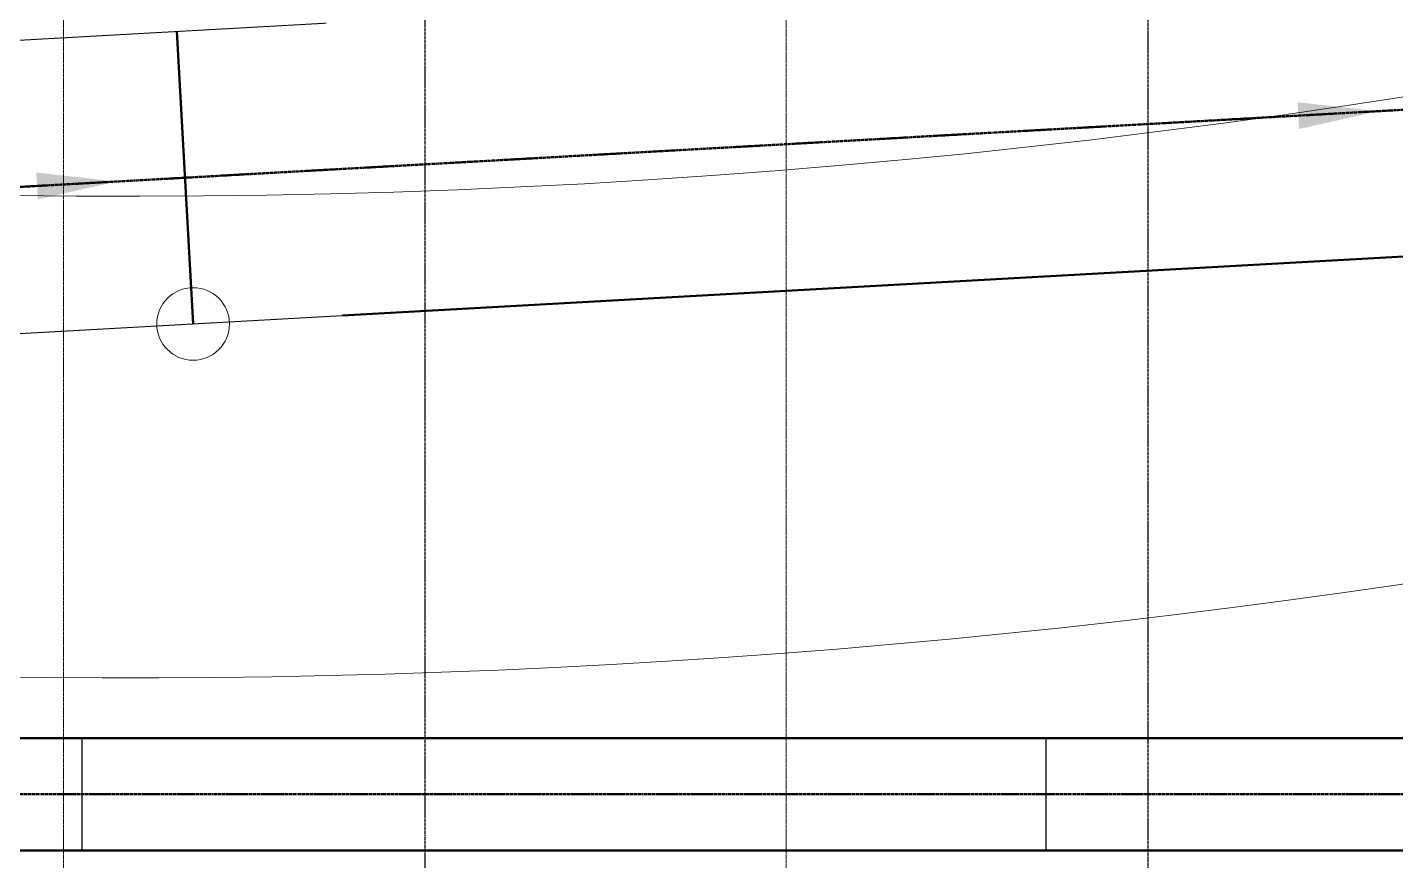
# Model space of a CAD drawing. Header units: inches. Extents: x 86328 to 235202, y 68629 to 184293.
# Drawn here: x 150276 to 158795, y 136938 to 142128 of the extents above; entities that cross this region are included whole.
import ezdxf

# ---------------------------------------------------------------- set-up
doc = ezdxf.new("R2010")
doc.units = ezdxf.units.IN
doc.header["$MEASUREMENT"] = 0
for name, pattern in [('CENTER', [2, 1.25, -0.25, 0.25, -0.25]), ('HIDDEN', [0.375, 0.25, -0.125]), ('PHANTOM2', [1.25, 0.625, -0.125, 0.125, -0.125, 0.125, -0.125])]:
    doc.linetypes.add(name, pattern=pattern)
for name, color, linetype, lineweight in [('.5', 8, 'Continuous', 0), ('DIM', 251, 'Continuous', 0), ('hid', 8, 'HIDDEN', 0)]:
    doc.layers.add(name, color=color, linetype=linetype, lineweight=lineweight)
doc.layers.add('2', color=2, linetype='HIDDEN')
doc.styles.get("Standard").update_dxf_attribs({"font": 'arial.ttf'})
doc.linetypes.add('FENCE_LINE', pattern='A,0.5,-0.1,["X",Standard,S=0.1,R=0,X=-0.02,Y=-0.05],-0.1', length=0.7)

msp = doc.modelspace()

# ---------------------------------------------------------------- linework, layer by layer
at = {"layer": '.5', "color": 8, "linetype": 'CENTER', "ltscale": 10}
for p, q in [((150501.3, 116744.2), (150501.3, 148032.4)), ((155001.3, 116744.2), (155001.3, 148031.1))]:
    msp.add_line(p, q, dxfattribs=at)
at = {"color": 8, "linetype": 'PHANTOM2', "ltscale": 20}
for p, q in [((157251.3, 146177.1), (157251.3, 122881.3)), ((152751.3, 145814.1), (152751.3, 122881.3))]:
    msp.add_line(p, q, dxfattribs=at)
at = {"layer": '2', "color": 8}
for p, q in [((150618.4, 137000.9), (150618.4, 137700.9)), ((150618.4, 137000.9), (150618.4, 137700.9)), ((156618.4, 137000.9), (156618.4, 137700.9))]:
    msp.add_line(p, q, dxfattribs=at)
at = {"layer": 'DIM', "color": 8, "linetype": 'PHANTOM2', "lineweight": 50, "ltscale": 20}
for p, q in [((170755.2, 142279.1), (145139.4, 140850.4)), ((144236.2, 137350.9), (162618.4, 137350.9))]:
    msp.add_line(p, q, dxfattribs=at)
at = {"layer": 'DIM', "color": 8, "linetype": 'HIDDEN', "ltscale": 10}
for p, q in [((152136.6, 142154.1), (145647.5, 141792.2)), ((160225.7, 140777.9), (152238.2, 140332.4)), ((152238.2, 140332.4), (145749.1, 139970.4))]:
    msp.add_line(p, q, dxfattribs=at)
at = {"layer": 'DIM', "color": 8, "lineweight": 50}
for p, q in [((151308.2, 140280.5), (151206.6, 142102.2)), ((160225.7, 140777.9), (152238.2, 140332.4)), ((144586.4, 137700.9), (162618.4, 137700.9)), ((144586.4, 137700.9), (150618.4, 137700.9)), ((144586.4, 137000.9), (162618.4, 137000.9)), ((144586.4, 137000.9), (150618.4, 137000.9))]:
    msp.add_line(p, q, dxfattribs=at)
at = {"layer": 'DIM', "color": 8, "linetype": 'Continuous'}
msp.add_circle((151308.2, 140280.5), 226.1, dxfattribs=at)
msp.add_arc((150908.4, 192187.6), 51111.5, 236.56144, 351.11413, dxfattribs=at)
at = {"layer": 'DIM', "color": 8, "linetype": 'FENCE_LINE', "ltscale": 25}
msp.add_arc((150908.4, 192187.6), 54111.5, 255.14688, 351.11413, dxfattribs=at)
at = {"layer": 'hid', "color": 8, "linetype": 'Continuous'}
for points in [[(158189.1, 141578.3), (157575, 141544), (157185.3, 141522.3)], [(150336.4, 141140.3), (149722.3, 141106), (149332.6, 141084.3)]]:
    msp.add_lwpolyline(points, dxfattribs=at)
for points in [[(158184.4, 141661.5), (158688.3, 141606.1), (158193.7, 141495.1)], [(150331.8, 141223.5), (150835.6, 141168.1), (150341, 141057.1)]]:
    msp.add_solid(points, dxfattribs=at)

doc.saveas('drawing.dxf')
